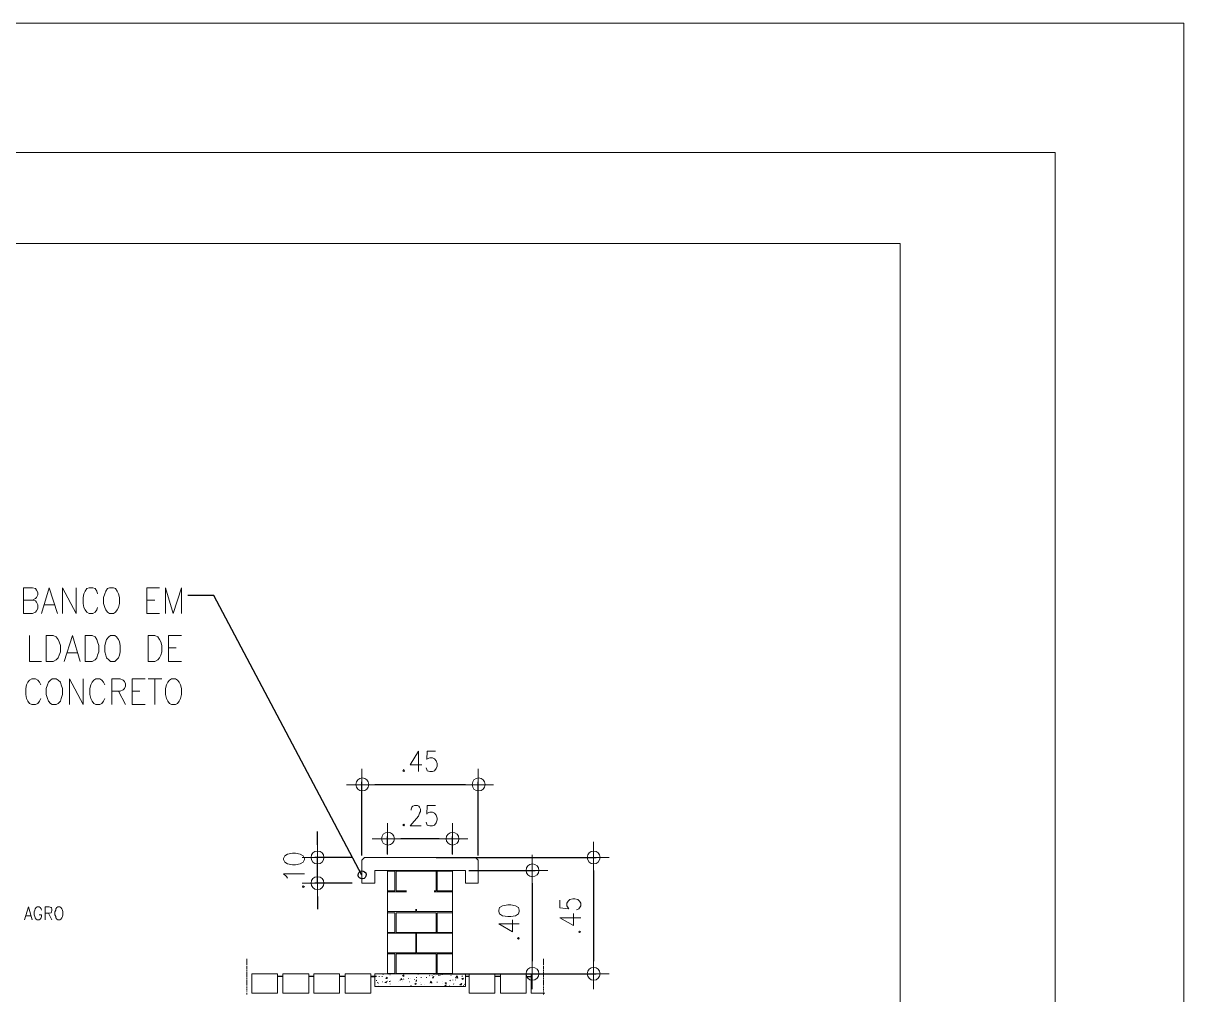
# Model space of a CAD drawing. Header units: millimetres. Extents: x 2928 to 3112, y 1220 to 1280.
# Drawn here: x 3103.07 to 3112.05, y 1272.71 to 1280.23 of the extents above; entities that cross this region are included whole.
import ezdxf
from ezdxf.xclip import XClip

# ---------------------------------------------------------------- set-up
doc = ezdxf.new("R2010")
doc.units = ezdxf.units.MM

# ---------------------------------------------------------------- blocks, each defined once
blk = doc.blocks.new('MF14B49E0')
at = {"color": 7, "linetype": 'Continuous', "lineweight": 9, "true_color": 0x000007}
blk.add_lwpolyline([(840.028, 593.451), (0, 593.451), (0, 0.232), (840.028, 0.232)], close=True, dxfattribs=at)

msp = doc.modelspace()

# ---------------------------------------------------------------- linework, layer by layer
at = {"color": 7, "linetype": 'Continuous', "lineweight": 9, "true_color": 0x000007}
for points in [[(3111.04942, 1279.22812), (3030.52665, 1279.22812), (3030.52665, 1221.89096), (3111.04942, 1221.89096)], [(3103.73549, 1275.8606), (3103.71895, 1275.85398), (3103.70571, 1275.83414), (3103.6991, 1275.81429), (3103.68917, 1275.78452), (3103.68917, 1275.73821), (3103.6991, 1275.70843), (3103.70571, 1275.68859), (3103.71895, 1275.67205), (3103.73549, 1275.66212), (3103.76526, 1275.66212), (3103.7818, 1275.67205), (3103.79503, 1275.68859), (3103.80495, 1275.70843), (3103.81157, 1275.73821), (3103.81157, 1275.78452), (3103.80495, 1275.81429), (3103.79503, 1275.83414), (3103.7818, 1275.85398), (3103.76526, 1275.8606)], [(3103.24591, 1275.28832), (3103.24591, 1275.49011), (3103.29883, 1275.49011), (3103.32199, 1275.48018), (3103.33853, 1275.46034), (3103.34514, 1275.44049), (3103.35507, 1275.41402), (3103.35507, 1275.3644), (3103.34514, 1275.33794), (3103.33853, 1275.31809), (3103.32199, 1275.30155), (3103.29883, 1275.28832)], [(3103.54693, 1275.28832), (3103.54693, 1275.49011), (3103.59986, 1275.49011), (3103.62301, 1275.48018), (3103.63625, 1275.46034), (3103.64286, 1275.44049), (3103.65279, 1275.41402), (3103.65279, 1275.3644), (3103.64286, 1275.33794), (3103.63625, 1275.31809), (3103.62301, 1275.30155), (3103.59986, 1275.28832)], [(3103.7421, 1275.49011), (3103.72887, 1275.48018), (3103.71233, 1275.46034), (3103.70571, 1275.44049), (3103.6991, 1275.41402), (3103.6991, 1275.3644), (3103.70571, 1275.33794), (3103.71233, 1275.31809), (3103.72887, 1275.30155), (3103.7421, 1275.28832), (3103.77518, 1275.28832), (3103.78841, 1275.30155), (3103.80495, 1275.31809), (3103.81157, 1275.33794), (3103.81819, 1275.3644), (3103.81819, 1275.41402), (3103.81157, 1275.44049), (3103.80495, 1275.46034), (3103.78841, 1275.48018), (3103.77518, 1275.49011)], [(3104.0332, 1275.28832), (3104.0332, 1275.49011), (3104.08613, 1275.49011), (3104.10929, 1275.48018), (3104.12252, 1275.46034), (3104.13244, 1275.44049), (3104.13906, 1275.41402), (3104.13906, 1275.3644), (3104.13244, 1275.33794), (3104.12252, 1275.31809), (3104.10929, 1275.30155), (3104.08613, 1275.28832)], [(3103.29222, 1275.156), (3103.27899, 1275.14608), (3103.26245, 1275.12954), (3103.25583, 1275.10969), (3103.24591, 1275.07992), (3103.24591, 1275.03361), (3103.25583, 1275.00383), (3103.26245, 1274.98399), (3103.27899, 1274.96414), (3103.29222, 1274.95752), (3103.32199, 1274.95752), (3103.33853, 1274.96414), (3103.35507, 1274.98399), (3103.36168, 1275.00383), (3103.37161, 1275.03361), (3103.37161, 1275.07992), (3103.36168, 1275.10969), (3103.35507, 1275.12954), (3103.33853, 1275.14608), (3103.32199, 1275.156)], [(3104.21514, 1275.156), (3104.1986, 1275.14608), (3104.18537, 1275.12954), (3104.17545, 1275.10969), (3104.16883, 1275.07992), (3104.16883, 1275.03361), (3104.17545, 1275.00383), (3104.18537, 1274.98399), (3104.1986, 1274.96414), (3104.21514, 1274.95752), (3104.24491, 1274.95752), (3104.26145, 1274.96414), (3104.27469, 1274.98399), (3104.28461, 1275.00383), (3104.29123, 1275.03361), (3104.29123, 1275.07992), (3104.28461, 1275.10969), (3104.27469, 1275.12954), (3104.26145, 1275.14608), (3104.24491, 1275.156)], [(3106.01137, 1274.45471), (3106.00476, 1274.44479), (3106.01137, 1274.43817), (3106.01799, 1274.44479)], [(3106.01137, 1274.03129), (3106.00476, 1274.02467), (3106.01137, 1274.01806), (3106.01799, 1274.02467)], [(3105.08183, 1273.75673), (3105.09176, 1273.73688), (3105.1116, 1273.72365), (3105.1513, 1273.71703), (3105.17446, 1273.71703), (3105.21084, 1273.72365), (3105.234, 1273.73688), (3105.24392, 1273.75673), (3105.24392, 1273.76665), (3105.234, 1273.7865), (3105.21084, 1273.79973), (3105.17446, 1273.80635), (3105.1513, 1273.80635), (3105.1116, 1273.79973), (3105.09176, 1273.7865), (3105.08183, 1273.76665)], [(3105.70704, 1273.77327), (3106.56711, 1273.77327), (3106.58696, 1273.75342), (3106.58696, 1273.57479), (3106.48772, 1273.57479), (3106.48772, 1273.67403), (3105.78643, 1273.67403), (3105.78643, 1273.57479), (3105.68719, 1273.57479), (3105.68719, 1273.75342)], [(3105.22738, 1273.54833), (3105.234, 1273.54171), (3105.24392, 1273.54833), (3105.234, 1273.55494)], [(3103.33522, 1273.39285), (3103.3286, 1273.38623), (3103.31868, 1273.37631), (3103.31868, 1273.36639), (3103.31207, 1273.35315), (3103.31207, 1273.33), (3103.31868, 1273.31677), (3103.31868, 1273.30684), (3103.3286, 1273.29692), (3103.33522, 1273.2903), (3103.35176, 1273.2903), (3103.35838, 1273.29692), (3103.36499, 1273.30684), (3103.37161, 1273.31677), (3103.37492, 1273.33), (3103.37492, 1273.35315), (3103.37161, 1273.36639), (3103.36499, 1273.37631), (3103.35838, 1273.38623), (3103.35176, 1273.39285)], [(3106.74574, 1273.35646), (3106.75236, 1273.33661), (3106.77552, 1273.32338), (3106.81521, 1273.31677), (3106.83837, 1273.31677), (3106.87476, 1273.32338), (3106.89791, 1273.33661), (3106.90453, 1273.35646), (3106.90453, 1273.36639), (3106.89791, 1273.38623), (3106.87476, 1273.39947), (3106.83837, 1273.40608), (3106.81521, 1273.40608), (3106.77552, 1273.39947), (3106.75236, 1273.38623), (3106.74574, 1273.36639)], [(3106.8913, 1273.14806), (3106.89791, 1273.14144), (3106.90453, 1273.14806), (3106.89791, 1273.15468)], [(3107.36434, 1273.19768), (3107.37095, 1273.19437), (3107.38088, 1273.19768), (3107.37095, 1273.2043)], [(3104.83704, 1272.72464), (3105.03552, 1272.72464), (3105.03552, 1272.8735), (3104.83704, 1272.8735)], [(3105.277, 1272.72464), (3105.07522, 1272.72464), (3105.07522, 1272.8735), (3105.277, 1272.8735)], [(3105.51518, 1272.72464), (3105.3167, 1272.72464), (3105.3167, 1272.8735), (3105.51518, 1272.8735)], [(3105.75666, 1272.72464), (3105.55818, 1272.72464), (3105.55818, 1272.8735), (3105.75666, 1272.8735)], [(3105.78643, 1272.8735), (3106.48772, 1272.8735), (3106.48772, 1272.77426), (3105.78643, 1272.77426)], [(3106.71597, 1272.72464), (3106.51749, 1272.72464), (3106.51749, 1272.8735), (3106.71597, 1272.8735)], [(3106.95746, 1272.72464), (3106.75898, 1272.72464), (3106.75898, 1272.8735), (3106.95746, 1272.8735)]]:
    msp.add_lwpolyline(points, close=True, dxfattribs=at)
for points in [[(3096.2363, 1268.85761), (3095.09836, 1268.85761), (3095.09836, 1278.52352), (3109.85194, 1278.52352), (3109.85194, 1268.85761), (3106.73913, 1268.85761)], [(3103.14005, 1275.76467), (3103.16321, 1275.75805), (3103.16982, 1275.74813), (3103.17975, 1275.72828), (3103.17975, 1275.69851), (3103.16982, 1275.68197), (3103.16321, 1275.67205), (3103.14005, 1275.66212), (3103.07058, 1275.66212), (3103.07058, 1275.8606), (3103.14005, 1275.8606), (3103.16321, 1275.85398), (3103.16982, 1275.84075), (3103.17975, 1275.82421), (3103.17975, 1275.80437), (3103.16982, 1275.78452), (3103.16321, 1275.7779), (3103.14005, 1275.76467), (3103.07058, 1275.76467)], [(3103.20952, 1275.66212), (3103.26906, 1275.8606), (3103.33191, 1275.66212)], [(3103.37161, 1275.66212), (3103.37161, 1275.8606), (3103.47746, 1275.66212), (3103.47746, 1275.8606)], [(3103.64286, 1275.81429), (3103.63625, 1275.83414), (3103.62301, 1275.85398), (3103.60648, 1275.8606), (3103.5767, 1275.8606), (3103.56016, 1275.85398), (3103.54693, 1275.83414), (3103.53701, 1275.81429), (3103.53039, 1275.78452), (3103.53039, 1275.73821), (3103.53701, 1275.70843), (3103.54693, 1275.68859), (3103.56016, 1275.67205), (3103.5767, 1275.66212), (3103.60648, 1275.66212), (3103.62301, 1275.67205), (3103.63625, 1275.68859), (3103.64286, 1275.70843)], [(3104.02328, 1275.66212), (3104.02328, 1275.8606), (3104.12252, 1275.8606)], [(3104.16883, 1275.66212), (3104.16883, 1275.8606), (3104.22837, 1275.66212), (3104.29123, 1275.8606), (3104.29123, 1275.66212)], [(3104.02328, 1275.76467), (3104.08613, 1275.76467), (3104.08613, 1275.76467)], [(3103.23267, 1275.72828), (3103.30876, 1275.72828), (3103.30876, 1275.72828)], [(3104.02328, 1275.66212), (3104.12252, 1275.66212), (3104.12252, 1275.66212)], [(3103.11689, 1275.49011), (3103.11689, 1275.28832), (3103.20952, 1275.28832)], [(3103.38484, 1275.28832), (3103.44769, 1275.49011), (3103.50724, 1275.28832)], [(3104.19199, 1275.28832), (3104.19199, 1275.49011), (3104.29123, 1275.49011)], [(3104.19199, 1275.39418), (3104.25153, 1275.39418), (3104.25153, 1275.39418)], [(3103.408, 1275.35779), (3103.48408, 1275.35779), (3103.48408, 1275.35779)], [(3104.19199, 1275.28832), (3104.29123, 1275.28832), (3104.29123, 1275.28832)], [(3103.2029, 1275.10969), (3103.19298, 1275.12954), (3103.17975, 1275.14608), (3103.16321, 1275.156), (3103.13343, 1275.156), (3103.11689, 1275.14608), (3103.10366, 1275.12954), (3103.09374, 1275.10969), (3103.08712, 1275.07992), (3103.08712, 1275.03361), (3103.09374, 1275.00383), (3103.10366, 1274.98399), (3103.11689, 1274.96414), (3103.13343, 1274.95752), (3103.16321, 1274.95752), (3103.17975, 1274.96414), (3103.19298, 1274.98399), (3103.2029, 1275.00383)], [(3103.42454, 1274.95752), (3103.42454, 1275.156), (3103.53039, 1274.95752), (3103.53039, 1275.156)], [(3103.6991, 1275.10969), (3103.68917, 1275.12954), (3103.67594, 1275.14608), (3103.6594, 1275.156), (3103.62963, 1275.156), (3103.61309, 1275.14608), (3103.59986, 1275.12954), (3103.58994, 1275.10969), (3103.58332, 1275.07992), (3103.58332, 1275.03361), (3103.58994, 1275.00383), (3103.59986, 1274.98399), (3103.61309, 1274.96414), (3103.62963, 1274.95752), (3103.6594, 1274.95752), (3103.67594, 1274.96414), (3103.68917, 1274.98399), (3103.6991, 1275.00383)], [(3103.75203, 1274.95752), (3103.75203, 1275.156), (3103.81819, 1275.156), (3103.84134, 1275.14608), (3103.85127, 1275.13615), (3103.85788, 1275.11631), (3103.85788, 1275.09977), (3103.85127, 1275.07992), (3103.84134, 1275.06999), (3103.81819, 1275.06007), (3103.75203, 1275.06007)], [(3103.91081, 1274.95752), (3103.91081, 1275.156), (3104.01005, 1275.156)], [(3104.0332, 1275.156), (3104.13906, 1275.156), (3104.13906, 1275.156)], [(3104.08613, 1275.156), (3104.08613, 1274.95752), (3104.08613, 1274.95752)], [(3103.80495, 1275.06007), (3103.85788, 1274.95752), (3103.85788, 1274.95752)], [(3103.91081, 1275.06007), (3103.97035, 1275.06007), (3103.97035, 1275.06007)], [(3103.91081, 1274.95752), (3104.01005, 1274.95752), (3104.01005, 1274.95752)], [(3106.12385, 1274.43817), (3106.12385, 1274.59695), (3106.06099, 1274.4911), (3106.15031, 1274.4911)], [(3106.25616, 1274.59695), (3106.19331, 1274.59695), (3106.19, 1274.53079), (3106.19331, 1274.53741), (3106.21316, 1274.54403), (3106.23301, 1274.54403), (3106.24955, 1274.53741), (3106.26278, 1274.52087), (3106.2694, 1274.50102), (3106.2694, 1274.48117), (3106.26278, 1274.46133), (3106.24955, 1274.44479), (3106.23301, 1274.43817), (3106.21316, 1274.43817), (3106.19331, 1274.44479), (3106.19, 1274.45471), (3106.18339, 1274.46794)], [(3105.68719, 1274.21654), (3105.68719, 1274.45802), (3105.68719, 1274.45802)], [(3106.58696, 1274.45802), (3106.58696, 1274.21654), (3106.58696, 1274.21654)], [(3105.80628, 1274.33562), (3105.56811, 1274.33562), (3105.56811, 1274.33562)], [(3106.46787, 1274.33562), (3106.70605, 1274.33562), (3106.70605, 1274.33562)], [(3106.06761, 1274.14045), (3106.06761, 1274.14707), (3106.07423, 1274.16361), (3106.08084, 1274.17022), (3106.09407, 1274.17684), (3106.11723, 1274.17684), (3106.12715, 1274.17022), (3106.13377, 1274.16361), (3106.14039, 1274.14707), (3106.14039, 1274.13053), (3106.13377, 1274.1173), (3106.12385, 1274.09414), (3106.06099, 1274.01806), (3106.147, 1274.01806)], [(3106.25616, 1274.17684), (3106.19331, 1274.17684), (3106.19, 1274.10737), (3106.19331, 1274.1173), (3106.21316, 1274.12391), (3106.23301, 1274.12391), (3106.24955, 1274.1173), (3106.26278, 1274.10076), (3106.2694, 1274.0776), (3106.2694, 1274.06437), (3106.26278, 1274.04121), (3106.24955, 1274.02467), (3106.23301, 1274.01806), (3106.21316, 1274.01806), (3106.19331, 1274.02467), (3106.19, 1274.03129), (3106.18339, 1274.04783)], [(3105.88567, 1273.79642), (3105.88567, 1274.03791), (3105.88567, 1274.03791)], [(3106.38848, 1274.03791), (3106.38848, 1273.79642), (3106.38848, 1273.79642)], [(3105.34316, 1273.89566), (3105.34316, 1273.65418), (3105.34316, 1273.65418)], [(3106.00807, 1273.91882), (3105.76658, 1273.91882), (3105.76658, 1273.91882)], [(3106.2694, 1273.91882), (3106.50757, 1273.91882), (3106.50757, 1273.91882)], [(3107.48012, 1273.65418), (3107.48012, 1273.89566), (3107.48012, 1273.89566)], [(3107.00377, 1273.55494), (3107.00377, 1273.79312), (3107.00377, 1273.79312)], [(3105.46225, 1273.77327), (3105.22408, 1273.77327), (3105.22408, 1273.77327)], [(3105.34316, 1273.45239), (3105.34316, 1273.69388), (3105.34316, 1273.69388)], [(3107.35772, 1273.77327), (3107.5992, 1273.77327), (3107.5992, 1273.77327)], [(3105.1116, 1273.61448), (3105.10499, 1273.62772), (3105.08183, 1273.64756), (3105.24392, 1273.64756)], [(3105.88567, 1272.8735), (3105.88567, 1273.67403), (3106.38848, 1273.67403), (3105.88567, 1273.67403), (3105.88567, 1272.8735), (3106.38848, 1272.8735), (3106.38848, 1273.67403)], [(3106.88799, 1273.67403), (3107.12616, 1273.67403), (3107.12616, 1273.67403)], [(3105.22408, 1273.57479), (3105.46225, 1273.57479), (3105.46225, 1273.57479)], [(3107.21879, 1273.44247), (3107.21879, 1273.38293), (3107.28825, 1273.37631), (3107.28164, 1273.38293), (3107.27171, 1273.39947), (3107.27171, 1273.41931), (3107.28164, 1273.43585), (3107.29487, 1273.44909), (3107.31802, 1273.45239), (3107.33456, 1273.45239), (3107.35772, 1273.44909), (3107.37095, 1273.43585), (3107.38088, 1273.41931), (3107.38088, 1273.39947), (3107.37095, 1273.38293), (3107.36434, 1273.37631), (3107.3478, 1273.36969)], [(3103.0772, 1273.2903), (3103.10697, 1273.39285), (3103.13674, 1273.2903)], [(3103.20952, 1273.36639), (3103.20621, 1273.37631), (3103.19959, 1273.38623), (3103.18967, 1273.39285), (3103.17644, 1273.39285), (3103.16651, 1273.38623), (3103.1599, 1273.37631), (3103.15659, 1273.36639), (3103.15328, 1273.35315), (3103.15328, 1273.33), (3103.15659, 1273.31677), (3103.1599, 1273.30684), (3103.16651, 1273.29692), (3103.17644, 1273.2903), (3103.18967, 1273.2903), (3103.19959, 1273.29692), (3103.20621, 1273.30684), (3103.20952, 1273.31677), (3103.20952, 1273.33), (3103.18967, 1273.33)], [(3103.23598, 1273.2903), (3103.23598, 1273.39285), (3103.26906, 1273.39285), (3103.28229, 1273.38623), (3103.2856, 1273.38293), (3103.28891, 1273.373), (3103.28891, 1273.36308), (3103.2856, 1273.35315), (3103.28229, 1273.34654), (3103.26906, 1273.34323), (3103.23598, 1273.34323)], [(3103.26245, 1273.34323), (3103.28891, 1273.2903), (3103.28891, 1273.2903)], [(3107.38088, 1273.30684), (3107.21879, 1273.30684), (3107.32464, 1273.2473), (3107.32464, 1273.33992)], [(3103.08712, 1273.32338), (3103.12682, 1273.32338), (3103.12682, 1273.32338)], [(3106.90453, 1273.26053), (3106.74574, 1273.26053), (3106.8516, 1273.19768), (3106.8516, 1273.2903)], [(3107.00377, 1272.99589), (3107.00377, 1272.75441), (3107.00377, 1272.75441)], [(3107.48012, 1272.99589), (3107.48012, 1272.75441), (3107.48012, 1272.75441)], [(3107.12616, 1272.8735), (3106.88799, 1272.8735), (3106.88799, 1272.8735)], [(3107.10301, 1272.8735), (3106.99715, 1272.8735), (3106.99715, 1272.72464), (3107.10301, 1272.72464)], [(3107.5992, 1272.8735), (3107.35772, 1272.8735), (3107.35772, 1272.8735)]]:
    msp.add_lwpolyline(points, dxfattribs=at)
at = {"color": 253, "linetype": 'Continuous', "lineweight": -2, "true_color": 0x9a9a9a}
for points in [[(3105.68719, 1273.63764), (3104.54263, 1275.80106), (3104.34085, 1275.80106)], [(3105.68719, 1273.78981), (3105.68719, 1274.35878), (3105.68719, 1274.35878)], [(3106.48772, 1274.33562), (3105.78643, 1274.33562), (3105.78643, 1274.33562)], [(3106.58696, 1273.78981), (3106.58696, 1274.35878), (3106.58696, 1274.35878)], [(3105.34316, 1273.87251), (3105.34316, 1273.97505), (3105.34316, 1273.97505)], [(3105.88567, 1273.79973), (3105.88567, 1273.93536), (3105.88567, 1273.93536)], [(3106.28594, 1273.91882), (3105.98822, 1273.91882), (3105.98822, 1273.91882)], [(3106.38848, 1273.79973), (3106.38848, 1273.93536), (3106.38848, 1273.93536)], [(3105.61111, 1273.77327), (3105.32331, 1273.77327), (3105.32331, 1273.77327)], [(3105.34316, 1273.57479), (3105.34316, 1273.77327), (3105.34316, 1273.77327)], [(3106.26278, 1273.77327), (3107.49996, 1273.77327), (3107.49996, 1273.77327)], [(3106.51419, 1273.67403), (3107.02692, 1273.67403), (3107.02692, 1273.67403)], [(3107.48012, 1273.67403), (3107.48012, 1272.97274), (3107.48012, 1272.97274)], [(3105.61111, 1273.57479), (3105.32331, 1273.57479), (3105.32331, 1273.57479)], [(3107.00377, 1273.57479), (3107.00377, 1272.97274), (3107.00377, 1272.97274)], [(3105.34316, 1273.47224), (3105.34316, 1273.373), (3105.34316, 1273.373)], [(3105.07522, 1272.85365), (3105.03552, 1272.85365), (3105.03552, 1272.85365)], [(3105.3167, 1272.85365), (3105.277, 1272.85365), (3105.277, 1272.85365)], [(3105.55818, 1272.85365), (3105.51518, 1272.85365), (3105.51518, 1272.85365)], [(3105.79966, 1272.85365), (3105.75666, 1272.85365), (3105.75666, 1272.85365)], [(3105.75666, 1272.85365), (3105.78643, 1272.85365), (3105.78643, 1272.85365)], [(3106.26278, 1272.8735), (3107.49996, 1272.8735), (3107.49996, 1272.8735)], [(3106.51749, 1272.85365), (3106.48772, 1272.85365), (3106.48772, 1272.85365)], [(3106.51419, 1272.8735), (3107.02692, 1272.8735), (3107.02692, 1272.8735)], [(3106.75898, 1272.85365), (3106.71597, 1272.85365), (3106.71597, 1272.85365)], [(3106.95746, 1272.85365), (3106.99715, 1272.85365), (3106.99715, 1272.85365)]]:
    msp.add_lwpolyline(points, dxfattribs=at)
at = {"color": 9, "linetype": 'Continuous', "lineweight": 5, "true_color": 0xbababa}
for points in [[(3105.88567, 1273.66741), (3105.94191, 1273.66741), (3105.94191, 1273.66741)], [(3105.94191, 1273.51525), (3105.94191, 1273.66741), (3105.94191, 1273.66741)], [(3105.95183, 1273.66741), (3106.26278, 1273.66741), (3106.26278, 1273.66741)], [(3105.95183, 1273.51525), (3105.95183, 1273.66741), (3105.95183, 1273.66741)], [(3106.26278, 1273.51525), (3106.26278, 1273.66741), (3106.26278, 1273.66741)], [(3106.2694, 1273.66741), (3106.38848, 1273.66741), (3106.38848, 1273.66741)], [(3106.2694, 1273.51525), (3106.2694, 1273.66741), (3106.2694, 1273.66741)], [(3105.88567, 1273.51525), (3105.94191, 1273.51525), (3105.94191, 1273.51525)], [(3105.88567, 1273.50863), (3106.03122, 1273.50863), (3106.03122, 1273.50863)], [(3105.95183, 1273.51525), (3106.03122, 1273.51525), (3106.03122, 1273.51525)], [(3106.24624, 1273.51525), (3106.26278, 1273.51525), (3106.26278, 1273.51525)], [(3106.24624, 1273.50863), (3106.38848, 1273.50863), (3106.38848, 1273.50863)], [(3106.2694, 1273.51525), (3106.38848, 1273.51525), (3106.38848, 1273.51525)], [(3105.88567, 1273.35646), (3106.104, 1273.35646), (3106.104, 1273.35646)], [(3105.88567, 1273.34654), (3105.94191, 1273.34654), (3105.94191, 1273.34654)], [(3105.94191, 1273.19437), (3105.94191, 1273.34654), (3105.94191, 1273.34654)], [(3105.95183, 1273.34654), (3106.26278, 1273.34654), (3106.26278, 1273.34654)], [(3105.95183, 1273.19437), (3105.95183, 1273.34654), (3105.95183, 1273.34654)], [(3106.104, 1273.35646), (3106.104, 1273.373), (3106.104, 1273.373)], [(3106.11061, 1273.35646), (3106.11061, 1273.373), (3106.11061, 1273.373)], [(3106.11061, 1273.35646), (3106.38848, 1273.35646), (3106.38848, 1273.35646)], [(3106.26278, 1273.19437), (3106.26278, 1273.34654), (3106.26278, 1273.34654)], [(3106.2694, 1273.34654), (3106.38848, 1273.34654), (3106.38848, 1273.34654)], [(3106.2694, 1273.19437), (3106.2694, 1273.34654), (3106.2694, 1273.34654)], [(3105.88567, 1273.19437), (3105.94191, 1273.19437), (3105.94191, 1273.19437)], [(3105.88567, 1273.18776), (3106.104, 1273.18776), (3106.104, 1273.18776)], [(3105.95183, 1273.19437), (3106.26278, 1273.19437), (3106.26278, 1273.19437)], [(3106.104, 1273.03559), (3106.104, 1273.18776), (3106.104, 1273.18776)], [(3106.11061, 1273.18776), (3106.38848, 1273.18776), (3106.38848, 1273.18776)], [(3106.11061, 1273.03559), (3106.11061, 1273.18776), (3106.11061, 1273.18776)], [(3106.2694, 1273.19437), (3106.38848, 1273.19437), (3106.38848, 1273.19437)], [(3105.88567, 1273.03559), (3106.104, 1273.03559), (3106.104, 1273.03559)], [(3105.88567, 1273.02897), (3105.94191, 1273.02897), (3105.94191, 1273.02897)], [(3105.94191, 1272.87681), (3105.94191, 1273.02897), (3105.94191, 1273.02897)], [(3105.95183, 1273.02897), (3106.26278, 1273.02897), (3106.26278, 1273.02897)], [(3105.95183, 1272.87681), (3105.95183, 1273.02897), (3105.95183, 1273.02897)], [(3106.11061, 1273.03559), (3106.38848, 1273.03559), (3106.38848, 1273.03559)], [(3106.26278, 1272.87681), (3106.26278, 1273.02897), (3106.26278, 1273.02897)], [(3106.2694, 1273.02897), (3106.38848, 1273.02897), (3106.38848, 1273.02897)], [(3106.2694, 1272.87681), (3106.2694, 1273.02897), (3106.2694, 1273.02897)], [(3105.79966, 1272.82057), (3105.79966, 1272.82388), (3105.79966, 1272.82388)], [(3105.80959, 1272.80403), (3105.80628, 1272.80734), (3105.80628, 1272.80734)], [(3105.81951, 1272.80072), (3105.8162, 1272.80072), (3105.8162, 1272.80072)], [(3105.82282, 1272.85365), (3105.81951, 1272.85365), (3105.81951, 1272.85365)], [(3105.84598, 1272.85365), (3105.84267, 1272.85365), (3105.84267, 1272.85365)], [(3105.84928, 1272.81065), (3105.84598, 1272.81065), (3105.84598, 1272.81065)], [(3105.85259, 1272.86688), (3105.84928, 1272.87019), (3105.84928, 1272.87019)], [(3105.86582, 1272.80734), (3105.87906, 1272.81395), (3105.87906, 1272.81395)], [(3105.86582, 1272.80734), (3105.87575, 1272.80403), (3105.87906, 1272.81395)], [(3105.87244, 1272.83711), (3105.88236, 1272.84703), (3105.88236, 1272.84703)], [(3105.87244, 1272.83711), (3105.88236, 1272.83711), (3105.88236, 1272.83711)], [(3105.88236, 1272.83711), (3105.88236, 1272.84703), (3105.88236, 1272.84703)], [(3105.88567, 1272.81726), (3105.88236, 1272.81726), (3105.88236, 1272.81726)], [(3105.88567, 1272.87681), (3105.94191, 1272.87681), (3105.94191, 1272.87681)], [(3105.89229, 1272.87019), (3105.88898, 1272.8735), (3105.88898, 1272.8735)], [(3105.90221, 1272.81395), (3105.8989, 1272.81395), (3105.8989, 1272.81395)], [(3105.90552, 1272.86688), (3105.90221, 1272.86688), (3105.90221, 1272.86688)], [(3105.90552, 1272.79411), (3105.90552, 1272.79741), (3105.90552, 1272.79741)], [(3105.91213, 1272.81726), (3105.90883, 1272.81726), (3105.90883, 1272.81726)], [(3105.95183, 1272.87681), (3106.26278, 1272.87681), (3106.26278, 1272.87681)], [(3105.98491, 1272.82388), (3105.9816, 1272.82388), (3105.9816, 1272.82388)], [(3105.98822, 1272.83049), (3105.99483, 1272.83711), (3105.99483, 1272.83711)], [(3105.98822, 1272.83049), (3105.99814, 1272.82719), (3105.99814, 1272.82719)], [(3105.99814, 1272.82719), (3105.99483, 1272.83711), (3105.99483, 1272.83711)], [(3106.00145, 1272.86027), (3106.01137, 1272.86688), (3106.01137, 1272.86688)], [(3106.00145, 1272.86027), (3106.01137, 1272.85365), (3106.01137, 1272.85365)], [(3106.01137, 1272.83049), (3106.00807, 1272.8338), (3106.00807, 1272.8338)], [(3106.01137, 1272.85365), (3106.01137, 1272.86688), (3106.01137, 1272.86688)], [(3106.03453, 1272.8735), (3106.03453, 1272.87681), (3106.03453, 1272.87681)], [(3106.05107, 1272.83711), (3106.04776, 1272.83711), (3106.04776, 1272.83711)], [(3106.05769, 1272.81065), (3106.05438, 1272.81065), (3106.05438, 1272.81065)], [(3106.09407, 1272.83049), (3106.09077, 1272.83049), (3106.09077, 1272.83049)], [(3106.09738, 1272.79411), (3106.10731, 1272.80072), (3106.10731, 1272.80072)], [(3106.09738, 1272.79411), (3106.104, 1272.7908), (3106.104, 1272.7908)], [(3106.104, 1272.81726), (3106.11061, 1272.82719), (3106.11061, 1272.82719)], [(3106.104, 1272.81726), (3106.11061, 1272.81726), (3106.11061, 1272.81726)], [(3106.104, 1272.7908), (3106.10731, 1272.80072), (3106.10731, 1272.80072)], [(3106.11061, 1272.84373), (3106.11061, 1272.84703), (3106.11061, 1272.84703)], [(3106.11061, 1272.81726), (3106.11061, 1272.82719), (3106.11061, 1272.82719)], [(3106.12385, 1272.87019), (3106.12054, 1272.87019), (3106.12054, 1272.87019)], [(3106.147, 1272.84373), (3106.147, 1272.84703), (3106.147, 1272.84703)], [(3106.147, 1272.7908), (3106.147, 1272.79411), (3106.147, 1272.79411)], [(3106.1867, 1272.84373), (3106.1867, 1272.84703), (3106.1867, 1272.84703)], [(3106.21316, 1272.85696), (3106.20985, 1272.86027), (3106.20985, 1272.86027)], [(3106.21647, 1272.80734), (3106.22308, 1272.81726), (3106.22308, 1272.81726)], [(3106.21647, 1272.80734), (3106.22639, 1272.80734), (3106.22639, 1272.80734)], [(3106.22639, 1272.80734), (3106.22308, 1272.81726), (3106.22308, 1272.81726)], [(3106.22639, 1272.80072), (3106.22308, 1272.80403), (3106.22308, 1272.80403)], [(3106.2297, 1272.80403), (3106.22639, 1272.80734), (3106.22639, 1272.80734)], [(3106.2297, 1272.85696), (3106.2297, 1272.86027), (3106.2297, 1272.86027)], [(3106.23301, 1272.84703), (3106.24293, 1272.85365), (3106.24293, 1272.85365)], [(3106.23301, 1272.84703), (3106.23962, 1272.84042), (3106.23962, 1272.84042)], [(3106.23962, 1272.87019), (3106.24293, 1272.8735), (3106.24293, 1272.8735)], [(3106.23962, 1272.87019), (3106.25616, 1272.87019), (3106.25616, 1272.87019)], [(3106.23962, 1272.84042), (3106.24293, 1272.85365), (3106.24293, 1272.85365)], [(3106.25616, 1272.87019), (3106.25616, 1272.8735), (3106.25616, 1272.8735)], [(3106.2694, 1272.87681), (3106.38848, 1272.87681), (3106.38848, 1272.87681)], [(3106.2694, 1272.80734), (3106.2694, 1272.81065), (3106.2694, 1272.81065)], [(3106.28263, 1272.86027), (3106.27932, 1272.86357), (3106.27932, 1272.86357)], [(3106.29255, 1272.86027), (3106.28924, 1272.86357), (3106.28924, 1272.86357)], [(3106.30909, 1272.86688), (3106.30909, 1272.87019), (3106.30909, 1272.87019)], [(3106.33225, 1272.80072), (3106.33886, 1272.80734), (3106.33886, 1272.80734)], [(3106.33225, 1272.80072), (3106.33886, 1272.79741), (3106.33886, 1272.79741)], [(3106.33886, 1272.79741), (3106.33886, 1272.80734), (3106.33886, 1272.80734)], [(3106.37194, 1272.82057), (3106.36864, 1272.82388), (3106.36864, 1272.82388)], [(3106.37856, 1272.86027), (3106.37525, 1272.86027), (3106.37525, 1272.86027)], [(3106.39179, 1272.82388), (3106.39179, 1272.82719), (3106.39179, 1272.82719)], [(3106.39841, 1272.79411), (3106.3951, 1272.79741), (3106.3951, 1272.79741)], [(3106.41164, 1272.84373), (3106.42487, 1272.85696), (3106.42487, 1272.85696)], [(3106.41164, 1272.84373), (3106.42818, 1272.84042), (3106.42818, 1272.84042)], [(3106.41164, 1272.82388), (3106.41164, 1272.82719), (3106.41164, 1272.82719)], [(3106.42818, 1272.84042), (3106.42487, 1272.85696), (3106.42487, 1272.85696)], [(3106.44472, 1272.78749), (3106.45464, 1272.79741), (3106.45464, 1272.79741)], [(3106.45795, 1272.78749), (3106.45464, 1272.79741), (3106.45464, 1272.79741)], [(3106.46126, 1272.79741), (3106.45795, 1272.80072), (3106.45795, 1272.80072)], [(3106.46457, 1272.85365), (3106.46126, 1272.85696), (3106.46126, 1272.85696)], [(3106.47449, 1272.84042), (3106.46126, 1272.83711), (3106.46787, 1272.83049)], [(3106.46787, 1272.83049), (3106.47449, 1272.84042), (3106.47449, 1272.84042)], [(3106.47449, 1272.8338), (3106.47118, 1272.8338), (3106.47118, 1272.8338)], [(3106.48441, 1272.7908), (3106.48111, 1272.79411), (3106.48111, 1272.79411)], [(3106.0643, 1272.78087), (3106.06099, 1272.78087), (3106.06099, 1272.78087)], [(3106.07092, 1272.78087), (3106.06761, 1272.78087), (3106.06761, 1272.78087)], [(3106.32894, 1272.78418), (3106.33886, 1272.78749), (3106.33886, 1272.78749)], [(3106.32894, 1272.78418), (3106.33556, 1272.77757), (3106.33556, 1272.77757)], [(3106.33556, 1272.77757), (3106.33886, 1272.78749), (3106.33886, 1272.78749)], [(3106.36864, 1272.78087), (3106.36533, 1272.78087), (3106.36533, 1272.78087)], [(3106.44472, 1272.78749), (3106.45795, 1272.78749), (3106.45795, 1272.78749)], [(3106.47449, 1272.78418), (3106.47118, 1272.78418), (3106.47118, 1272.78418)]]:
    msp.add_lwpolyline(points, dxfattribs=at)
at = {"color": 252, "linetype": 'Continuous', "lineweight": 5, "true_color": 0x989898}
for points in [[(3104.79735, 1272.98266), (3104.79735, 1272.98928), (3104.79735, 1272.98928)], [(3104.79735, 1272.96943), (3104.79735, 1272.97935), (3104.79735, 1272.97935)], [(3107.09308, 1272.98266), (3107.09308, 1272.98928), (3107.09308, 1272.98928)], [(3107.09308, 1272.96943), (3107.09308, 1272.97935), (3107.09308, 1272.97935)], [(3104.79735, 1272.95289), (3104.79735, 1272.96612), (3104.79735, 1272.96612)], [(3104.79735, 1272.93966), (3104.79735, 1272.94958), (3104.79735, 1272.94958)], [(3104.79735, 1272.92312), (3104.79735, 1272.93304), (3104.79735, 1272.93304)], [(3104.79735, 1272.90989), (3104.79735, 1272.91981), (3104.79735, 1272.91981)], [(3104.79735, 1272.89335), (3104.79735, 1272.90327), (3104.79735, 1272.90327)], [(3104.79735, 1272.87681), (3104.79735, 1272.89004), (3104.79735, 1272.89004)], [(3107.09308, 1272.95289), (3107.09308, 1272.96612), (3107.09308, 1272.96612)], [(3107.09308, 1272.93966), (3107.09308, 1272.94958), (3107.09308, 1272.94958)], [(3107.09308, 1272.92312), (3107.09308, 1272.93304), (3107.09308, 1272.93304)], [(3107.09308, 1272.90989), (3107.09308, 1272.91981), (3107.09308, 1272.91981)], [(3107.09308, 1272.89335), (3107.09308, 1272.90327), (3107.09308, 1272.90327)], [(3107.09308, 1272.87681), (3107.09308, 1272.89004), (3107.09308, 1272.89004)], [(3104.79735, 1272.86357), (3104.79735, 1272.8735), (3104.79735, 1272.8735)], [(3104.79735, 1272.84703), (3104.79735, 1272.86027), (3104.79735, 1272.86027)], [(3104.79735, 1272.8338), (3104.79735, 1272.84373), (3104.79735, 1272.84373)], [(3104.79735, 1272.81726), (3104.79735, 1272.83049), (3104.79735, 1272.83049)], [(3104.79735, 1272.80403), (3104.79735, 1272.81395), (3104.79735, 1272.81395)], [(3104.79735, 1272.78749), (3104.79735, 1272.80072), (3104.79735, 1272.80072)], [(3107.09308, 1272.86357), (3107.09308, 1272.8735), (3107.09308, 1272.8735)], [(3107.09308, 1272.84703), (3107.09308, 1272.86027), (3107.09308, 1272.86027)], [(3107.09308, 1272.8338), (3107.09308, 1272.84373), (3107.09308, 1272.84373)], [(3107.09308, 1272.81726), (3107.09308, 1272.83049), (3107.09308, 1272.83049)], [(3107.09308, 1272.80403), (3107.09308, 1272.81395), (3107.09308, 1272.81395)], [(3107.09308, 1272.78749), (3107.09308, 1272.80072), (3107.09308, 1272.80072)], [(3104.79735, 1272.77426), (3104.79735, 1272.78418), (3104.79735, 1272.78418)], [(3104.79735, 1272.76103), (3104.79735, 1272.77095), (3104.79735, 1272.77095)], [(3104.79735, 1272.74449), (3104.79735, 1272.75441), (3104.79735, 1272.75441)], [(3104.79735, 1272.73125), (3104.79735, 1272.73787), (3104.79735, 1272.73787)], [(3104.79735, 1272.71472), (3104.79735, 1272.72464), (3104.79735, 1272.72464)], [(3107.09308, 1272.77426), (3107.09308, 1272.78418), (3107.09308, 1272.78418)], [(3107.09308, 1272.76103), (3107.09308, 1272.77095), (3107.09308, 1272.77095)], [(3107.09308, 1272.74449), (3107.09308, 1272.75441), (3107.09308, 1272.75441)], [(3107.09308, 1272.73125), (3107.09308, 1272.73787), (3107.09308, 1272.73787)], [(3107.09308, 1272.71472), (3107.09308, 1272.72464), (3107.09308, 1272.72464)]]:
    msp.add_lwpolyline(points, dxfattribs=at)
at = {"color": 9, "linetype": 'Continuous', "lineweight": 5, "true_color": 0xbababa}
for points in [[(3105.9386, 1272.87019), (3105.9386, 1272.87019)], [(3105.96837, 1272.81395), (3105.96837, 1272.81395)], [(3105.99814, 1272.81395), (3105.99814, 1272.81395)], [(3106.0643, 1272.8338), (3106.0643, 1272.8338)], [(3106.14039, 1272.80734), (3106.14039, 1272.80734)], [(3106.17016, 1272.79411), (3106.17016, 1272.79411)], [(3106.20654, 1272.86688), (3106.20654, 1272.86688)], [(3106.20985, 1272.80072), (3106.20985, 1272.80072)], [(3106.25286, 1272.86357), (3106.25286, 1272.86357)], [(3106.30909, 1272.81395), (3106.30909, 1272.81395)], [(3106.3124, 1272.87019), (3106.3124, 1272.87019)], [(3106.3124, 1272.80072), (3106.3124, 1272.80072)], [(3106.47449, 1272.83711), (3106.47449, 1272.83711)], [(3105.8129, 1272.78087), (3105.8129, 1272.78087)]]:
    msp.add_lwpolyline(points, close=True, dxfattribs=at)
at = {"color": 7, "linetype": 'Continuous', "lineweight": 9, "true_color": 0x000007}
for points in [[(3105.64088, 1274.33893), (3105.64088, 1274.30916), (3105.66073, 1274.28931), (3105.6905, 1274.28931), (3105.6905, 1274.28931), (3105.71696, 1274.28931), (3105.74012, 1274.30916), (3105.74012, 1274.33893), (3105.74012, 1274.33893), (3105.74012, 1274.3654), (3105.71696, 1274.38855), (3105.6905, 1274.38855), (3105.6905, 1274.38855), (3105.66073, 1274.38855), (3105.64088, 1274.3654), (3105.64088, 1274.33893)], [(3106.63989, 1274.33893), (3106.63989, 1274.3654), (3106.61673, 1274.38855), (3106.59027, 1274.38855), (3106.59027, 1274.38855), (3106.5605, 1274.38855), (3106.54065, 1274.3654), (3106.54065, 1274.33893), (3106.54065, 1274.33893), (3106.54065, 1274.30916), (3106.5605, 1274.28931), (3106.59027, 1274.28931), (3106.59027, 1274.28931), (3106.61673, 1274.28931), (3106.63989, 1274.30916), (3106.63989, 1274.33893)], [(3105.83936, 1273.91882), (3105.83936, 1273.89235), (3105.85921, 1273.8692), (3105.88898, 1273.8692), (3105.88898, 1273.8692), (3105.91544, 1273.8692), (3105.9386, 1273.89235), (3105.9386, 1273.91882), (3105.9386, 1273.91882), (3105.9386, 1273.94528), (3105.91544, 1273.96844), (3105.88898, 1273.96844), (3105.88898, 1273.96844), (3105.85921, 1273.96844), (3105.83936, 1273.94528), (3105.83936, 1273.91882)], [(3106.4381, 1273.91882), (3106.4381, 1273.94528), (3106.41495, 1273.96844), (3106.38848, 1273.96844), (3106.38848, 1273.96844), (3106.36202, 1273.96844), (3106.33886, 1273.94528), (3106.33886, 1273.91882), (3106.33886, 1273.91882), (3106.33886, 1273.89235), (3106.36202, 1273.8692), (3106.38848, 1273.8692), (3106.38848, 1273.8692), (3106.41495, 1273.8692), (3106.4381, 1273.89235), (3106.4381, 1273.91882)], [(3105.34316, 1273.72365), (3105.37293, 1273.72365), (3105.39278, 1273.7468), (3105.39278, 1273.77327), (3105.39278, 1273.77327), (3105.39278, 1273.80304), (3105.37293, 1273.82289), (3105.34316, 1273.82289), (3105.34316, 1273.82289), (3105.3167, 1273.82289), (3105.29354, 1273.80304), (3105.29354, 1273.77327), (3105.29354, 1273.77327), (3105.29354, 1273.7468), (3105.3167, 1273.72365), (3105.34316, 1273.72365)], [(3107.48012, 1273.82289), (3107.45365, 1273.82289), (3107.4305, 1273.80304), (3107.4305, 1273.77327), (3107.4305, 1273.77327), (3107.4305, 1273.7468), (3107.45365, 1273.72365), (3107.48012, 1273.72365), (3107.48012, 1273.72365), (3107.50658, 1273.72365), (3107.52974, 1273.7468), (3107.52974, 1273.77327), (3107.52974, 1273.77327), (3107.52974, 1273.80304), (3107.50658, 1273.82289), (3107.48012, 1273.82289)], [(3107.00708, 1273.72365), (3106.9773, 1273.72365), (3106.95746, 1273.7038), (3106.95746, 1273.67403), (3106.95746, 1273.67403), (3106.95746, 1273.64756), (3106.9773, 1273.62441), (3107.00708, 1273.62441), (3107.00708, 1273.62441), (3107.03354, 1273.62441), (3107.05669, 1273.64756), (3107.05669, 1273.67403), (3107.05669, 1273.67403), (3107.05669, 1273.7038), (3107.03354, 1273.72365), (3107.00708, 1273.72365)], [(3105.34316, 1273.62441), (3105.3167, 1273.62441), (3105.29354, 1273.60456), (3105.29354, 1273.57479), (3105.29354, 1273.57479), (3105.29354, 1273.54833), (3105.3167, 1273.52517), (3105.34316, 1273.52517), (3105.34316, 1273.52517), (3105.37293, 1273.52517), (3105.39278, 1273.54833), (3105.39278, 1273.57479), (3105.39278, 1273.57479), (3105.39278, 1273.60456), (3105.37293, 1273.62441), (3105.34316, 1273.62441)], [(3107.00708, 1272.82388), (3107.03354, 1272.82388), (3107.05669, 1272.84703), (3107.05669, 1272.8735), (3107.05669, 1272.8735), (3107.05669, 1272.90327), (3107.03354, 1272.92312), (3107.00708, 1272.92312), (3107.00708, 1272.92312), (3106.9773, 1272.92312), (3106.95746, 1272.90327), (3106.95746, 1272.8735), (3106.95746, 1272.8735), (3106.95746, 1272.84703), (3106.9773, 1272.82388), (3107.00708, 1272.82388)], [(3107.48012, 1272.82388), (3107.50658, 1272.82388), (3107.52974, 1272.84703), (3107.52974, 1272.8735), (3107.52974, 1272.8735), (3107.52974, 1272.90327), (3107.50658, 1272.92312), (3107.48012, 1272.92312), (3107.48012, 1272.92312), (3107.45365, 1272.92312), (3107.4305, 1272.90327), (3107.4305, 1272.8735), (3107.4305, 1272.8735), (3107.4305, 1272.84703), (3107.45365, 1272.82388), (3107.48012, 1272.82388)]]:
    msp.add_open_spline(points, degree=3, knots=[0, 0, 0, 0, 0.0625, 0.0625, 0.0625, 0.062501, 0.125, 0.125, 0.125, 0.125001, 0.1875, 0.1875, 0.1875, 0.187501, 1, 1, 1, 1], dxfattribs=at)
at = {"color": 253, "linetype": 'Continuous', "lineweight": -2, "true_color": 0x9a9a9a}
msp.add_open_spline([(3105.70373, 1273.61118), (3105.71696, 1273.6211), (3105.72358, 1273.63764), (3105.71696, 1273.65418), (3105.71696, 1273.65418), (3105.70704, 1273.66741), (3105.6905, 1273.67403), (3105.67396, 1273.66741), (3105.67396, 1273.66741), (3105.66073, 1273.65749), (3105.65411, 1273.64095), (3105.66073, 1273.62441), (3105.66073, 1273.62441), (3105.67065, 1273.61118), (3105.68719, 1273.60456), (3105.70373, 1273.61118)], degree=3, knots=[0, 0, 0, 0, 0.0625, 0.0625, 0.0625, 0.062501, 0.125, 0.125, 0.125, 0.125001, 0.1875, 0.1875, 0.1875, 0.187501, 1, 1, 1, 1], dxfattribs=at)

# ---------------------------------------------------------------- block references
at = {"color": 7, "true_color": 0xffffff}
ref = msp.add_blockref('MF14B49E0', (3028.04236, 1220.88198), dxfattribs=dict(at, xscale=0.1, yscale=0.1, zscale=0.1))
XClip(ref).set_block_clipping_path([(0, 0.2320201385), (841.02, 594.08)])

doc.saveas('drawing.dxf')
